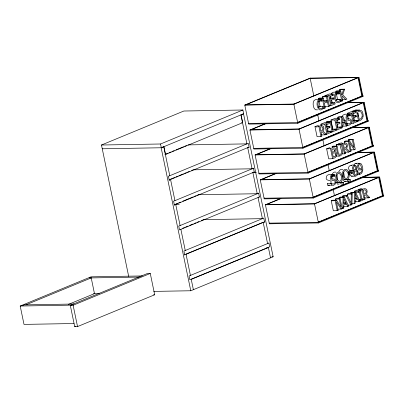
<?xml version="1.0" encoding="UTF-8"?>
<svg xmlns="http://www.w3.org/2000/svg" width="404" height="404" viewBox="0 0 404 404"><rect width="100%" height="100%" fill="white"/><g stroke="black" fill="none" stroke-linecap="round" stroke-linejoin="round"><path stroke-width="0.61" d="M341.728 208.398L343.779 207.999L343.829 204.954L346.465 203.863L347.667 206.393L348.637 205.995L344.243 196.975L340.314 197.046L339.183 197.511L339.158 198.728M347.324 195.95L347.364 194.137L348.304 193.753L352.227 193.683L351.919 204.641L350.93 205.05L348.122 205.101M352.227 193.683L351.293 194.072L351.096 203.141L347.47 195.647L343.546 195.713L342.562 196.117L343.117 197.243M337.593 127.548L337.663 124.508M337.709 122.685L337.779 119.645M337.81 118.428L337.84 117.216L338.971 116.746L342.895 116.68L347.294 125.7L346.324 126.099L342.395 126.164L343.365 125.765M342.895 116.68L341.764 117.145L341.506 128.083L342.43 127.704L342.481 124.654L345.117 123.568L346.324 126.099M342.85 208.383L343.112 197.44L344.243 196.975M351.404 203.747L354.212 203.697L354.475 192.758L355.606 192.289L359.999 201.308L359.03 201.712L355.101 201.778L356.07 201.379M357.964 170.296L357.777 171.518M342.148 117.13L342.249 116.564A3.308 2.298 89 0 1 343.062 115.09L345.077 114.216L350.061 114.226C351.712 117.382 347.9 114.034 347.228 116.413C346.324 118.205 348.177 119.478 349.819 118.837C354.374 120.554 350.515 126.937 346.359 124.993M337.32 179.785L337.421 177.482L336.749 174.846M344.036 177.013L344.198 175.563L343.748 172.851M349.49 172.306C351.233 170.453 347.546 169.695 348.692 167.413A2.98 2.071 89 0 1 349.415 166.069C351.374 164.832 355.394 164.191 356.586 166.64C357.293 168.63 355.252 170.135 357.666 171.165C358.363 172.776 358.025 175.114 356.293 175.907C353.98 176.26 349.96 177.174 349.495 173.917M339.229 90.875L339.607 89.723L340.724 89.259L344.652 89.193L342.718 94.829L346.885 99.101L345.693 99.596L342.324 99.652M344.652 89.193L343.531 89.653L341.658 95.41L340.703 90.819L336.779 90.89L335.86 91.269L336.103 92.44M332.144 174.477C332.558 172.872 334.396 171.447 336.037 172.25M338.865 171.705C339.279 170.099 341.112 168.68 342.759 169.478M319.155 106.535L318.519 107.661M335.956 93.905L339.4 93.819L339.067 92.213C331.012 90.132 334.855 108.626 340.855 100.854L340.527 99.273L336.603 99.339L335.961 100.47M340.527 99.273C336.3 107.666 332.255 90.183 339.325 93.849M353.954 165.039C354.687 162.539 357.793 163.398 359.696 163.267C361.11 163.135 361.807 164.706 362.161 165.822C363.751 169.342 362.635 175.679 357.51 174.326M355.015 165.302L353.343 165.999A2.98 2.071 89 0 0 352.616 167.342C351.485 169.21 354.51 170.281 353.657 171.473C352.985 173.043 353.374 175.664 355.308 176.073M331.199 93.839C332.75 90.824 336.582 92.839 339.067 92.213M346.324 123.377C347.814 121.978 346.364 119.427 344.359 120.347M330.553 183.547C333.603 178.563 324.291 182.335 326.477 176.735A3.308 2.298 89 0 1 327.291 175.26L329.305 174.387L334.29 174.402L334.618 175.993L331.745 176.068M356.56 170.089L356.934 169.892M339.279 183.921L337.668 184.254L336.451 182.507L335.552 182.785M346.001 181.154L344.39 181.482L343.168 179.735M128.679 276.371L101.475 145.011L183.84 111.019L242.895 109.999L243.678 113.771L161.307 147.758L102.257 148.783M248.576 123.442L297.662 122.594L363.014 95.647L363.151 96.303L297.799 123.25L248.713 124.099L244.773 105.075L310.131 78.129L358.984 77.376L362.923 96.394L361.671 96.415M245.718 104.883L310.62 78.123M101.475 145.011L160.529 143.991L242.895 109.999M240.915 114.847L243.526 113.771L273.139 256.767L190.769 290.759L153.798 291.4M164.903 154.454L167.817 153.252M168.983 152.773L170.735 152.05M171.902 151.571L174.23 150.606M175.982 149.889L183.562 146.763M184.729 146.283L186.476 145.561M241.072 114.872L242.688 122.675L165.534 154.49L163.918 146.682M358.984 77.376L293.859 104.227L244.773 105.075M318.66 99.631L318.418 98.46L319.332 98.081L323.261 98.01L324.074 101.924L327.25 100.616L326.437 96.702L327.356 96.324L329.422 106.302L328.502 106.681L324.579 106.752M322.857 98.45L322.508 96.773L323.427 96.394L327.356 96.324M325.074 96.99L324.831 95.814L329.144 94.036L333.073 93.965L333.315 95.147L329.916 96.546L330.482 99.283L333.654 97.975L333.896 99.157L330.73 100.46L331.497 104.166L334.896 102.767L335.138 103.944L330.82 105.727L329.139 105.757M318.418 98.46L322.341 98.389L323.261 98.01M324.831 95.814L328.755 95.748L333.073 93.965M335.86 91.269L339.784 91.198L340.703 90.819M253.742 148.369L302.823 147.521L368.18 120.574L368.317 121.23L302.96 148.177L253.879 149.026L249.935 130.002L265.458 123.604M250.884 129.81L266.559 123.346M321.953 101.01C318.559 98.728 317.084 104.01 318.478 106.449C318.801 107.6 319.801 109.186 321.21 108.641C322.771 108.565 323.054 104.303 323.412 108.045C317.408 115.822 313.57 97.324 321.624 99.409L321.953 101.01L318.514 101.101M328.502 106.681L327.493 101.798L324.316 103.106L325.326 107.989L322.725 108.398M340.168 101.207L342.774 100.798L341.946 96.814L342.213 95.99L345.693 99.596M362.792 95.738L297.627 122.417L298.117 122.407M170.064 179.381L174.73 177.457M175.897 176.977L177.644 176.255M178.81 175.775L183.477 173.851M184.643 173.372L186.39 172.649M187.557 172.17L189.304 171.447M191.637 170.488L193.39 169.766M169.195 180.048L249.066 147.086M247.748 147.839L249.106 147.278L248.288 143.314L168.417 176.275L169.236 180.24L170.599 179.679M368.089 121.321L364.15 102.298L299.021 129.154L249.935 130.002M314.984 126.639C317.786 128.199 321.008 124.028 323.311 126.27C324.159 127.72 324.134 129.734 322.968 131.017L326.326 134.345L325.134 134.835L322.124 131.77L321.074 132.204L321.897 136.173L320.978 136.552L317.049 136.618L314.984 126.639L317.776 125.588L319.034 125.957M321.241 125.967L320.877 124.21L325.195 122.427L329.124 122.362L329.366 123.538L325.967 124.942L326.533 127.674L329.699 126.371L329.947 127.548L326.775 128.856L327.543 132.562L330.942 131.159L331.189 132.34L326.871 134.118L325.75 134.138M332.876 129.457L330.932 120.064L335.249 118.281L339.173 118.215L339.421 119.392L336.022 120.796L336.588 123.528L339.754 122.225L339.996 123.402L336.83 124.71L337.598 128.416L340.996 127.013L341.239 128.194L336.926 129.972L335.8 129.992M347.485 114.509L347.243 113.337L351.561 111.555L355.485 111.489L355.732 112.671L352.333 114.069L352.899 116.806L356.065 115.499L356.308 116.675L353.141 117.983L353.909 121.69L357.308 120.286L357.555 121.468L353.237 123.25L351.551 123.276M320.877 124.21L324.806 124.139L329.124 122.362M331.053 121.564L327.124 121.634L326.205 122.013L330.134 121.942L331.053 121.564L332.871 130.366L335.956 129.093L336.199 130.275L332.199 131.921L331.078 131.941M330.932 120.064L334.855 119.993L339.173 118.215M347.243 113.337L351.172 113.266L355.485 111.489M359.641 110.004L355.712 110.075L352.571 111.14C356.358 111.686 362.242 107.333 362.974 113.827C364.156 117.473 361.277 121.321 357.444 121.069M259.358 173.109L258.903 173.296L307.984 172.447L373.341 145.501L373.478 146.152L308.121 173.104L259.04 173.952L255.101 154.929L270.619 148.531M256.045 154.732L271.14 148.51M344.627 122.543L342.501 123.417L342.587 118.276L344.627 122.543L342.385 122.579M350.061 114.226L348.445 114.241L346.991 115.019A3.308 2.298 89 0 0 346.178 116.493C345.193 119.528 348.041 120.66 350.394 120.508C351.197 121.508 350.909 123.265 349.606 123.7C348.192 124.69 346.178 121.533 347.48 124.972M367.953 120.665L302.788 147.344L303.278 147.334M193.814 169.806L252.086 168.801L253.449 168.236L254.252 172.124L252.894 172.685M253.454 168.266L173.579 201.202L174.382 205.086L175.745 204.525M175.811 204.065L177.558 203.343M178.725 202.864L180.477 202.141M182.805 201.182L193.304 196.854M194.465 196.374L196.218 195.652M197.384 195.172L199.132 194.45M258.616 193.188L178.74 226.124L179.522 229.896L259.398 196.96L258.611 193.162L257.247 193.723L252.869 172.574L254.232 172.008L174.356 204.969M373.251 146.248L369.312 127.225L304.182 154.081L255.101 154.929M326.629 148.803C329.77 149.637 337.704 144.44 334.85 151.722C336.648 151.98 337.007 154.257 336.628 155.732C335.537 158.817 331.391 158.918 328.694 158.787L326.629 148.803L329.967 147.632M332.376 147.662L332.144 146.531L333.058 146.152L336.986 146.086C338.466 147.945 336.754 154.737 340.436 154.49C343.521 152.293 339.779 147.586 340.143 144.784L341.062 144.405C343.062 149.086 344.359 158.085 336.199 155.888M336.572 146.561L336.219 144.854L337.133 144.475L341.062 144.405M338.693 145.102L338.451 143.93L341.249 142.88L342.501 143.248M344.708 143.263L344.344 141.501L345.647 140.961L349.576 140.895L353.99 147.652L352.354 139.749L353.212 139.395L355.278 149.374L354.247 149.798L350.884 149.859M348.677 141.031L348.425 139.819L349.283 139.466L353.212 139.395M332.144 146.531L336.067 146.465L336.986 146.086M338.451 143.93C341.254 145.491 344.476 141.319 346.778 143.561C347.627 145.011 347.602 147.026 346.435 148.308L349.793 151.636L348.601 152.126L344.673 152.197M344.344 141.501L348.273 141.43L349.576 140.895M264.519 198.036L264.065 198.223L313.151 197.374L378.503 170.422L378.639 171.079L313.282 198.026L264.201 198.879L260.262 179.856L275.2 173.695M261.206 179.659L276.301 173.437M342.203 153.879L344.445 153.843L345.364 153.464L344.541 149.495L345.592 149.061L348.601 152.126M349.218 151.429L351.197 151.056L349.415 142.45L354.247 149.798M373.114 145.591L307.949 172.266L308.439 172.261M182.719 228.27L184.471 227.548M185.638 227.068L187.971 226.109M189.718 225.387L193.218 223.942M194.385 223.463L196.132 222.74M197.298 222.261L199.046 221.538M201.379 220.579L203.712 219.614M259.393 196.935L258.03 197.495L262.413 218.65L203.51 219.67M378.412 171.175L374.473 152.151L309.343 179.007L260.262 179.856M269.226 223.149L318.312 222.296L383.664 195.349L383.8 196.006L318.448 222.952L269.362 223.806L265.423 204.783L280.361 198.622M73.983 323.528L24.003 324.397L20.2 306.03L91.001 276.836L142.228 275.947M266.367 204.586L280.881 198.601M25.866 304.853L91.223 277.907L94.48 293.647L68.225 304.475M348.465 173.043L349.591 173.023L352.202 171.947L352.455 173.159L349.839 174.235L348.718 174.255M329.502 185.29L327.78 185.214L327.503 183.527M334.29 174.402L332.674 174.417L331.219 175.195A3.308 2.298 89 0 0 330.406 176.669C329.422 179.704 332.27 180.83 334.623 180.679C335.426 181.679 335.138 183.441 333.835 183.871C332.421 184.865 330.406 181.704 331.709 185.148C335.552 186.764 337.956 179.957 334.047 179.012C329.896 180.568 331.184 173.609 334.547 176.018M357.808 173.038C360.565 173.887 362.696 171.392 361.782 168.731C358.565 173.558 355.363 164.13 359.696 163.267M340.375 182.441C335.764 183.653 334.699 175.841 336.825 173.003C340.946 169.387 343.37 177.008 342.117 180.189A3.863 2.682 89 0 1 341.203 181.79L342.072 183.007L343.456 182.29L343.703 183.497C342.587 184.855 340.491 184.189 340.375 182.441L336.451 182.507M348.652 181.487L347.713 180.987L347.097 179.669C342.486 180.881 341.415 173.069 343.541 170.23C347.667 166.615 350.086 174.235 348.834 177.422A3.863 2.682 89 0 1 347.925 179.023L348.793 180.24L350.172 179.517L350.425 180.724L349.011 181.472L344.728 181.558M378.275 170.518L313.11 197.192L313.6 197.187M184.684 254.823L264.554 221.862M263.241 222.654L264.6 222.094L263.772 218.089L183.901 251.051L184.729 255.055M383.573 196.102L379.634 177.078L314.509 203.929L265.423 204.783M70.296 305.308L147.45 273.493L150.273 273.447L154.687 294.763L77.533 326.578L74.71 326.624L70.296 305.308L73.119 305.257L150.273 273.447M341.168 209.075L336.335 201.727L338.118 210.333L337.259 210.686L333.33 210.757L331.265 200.778L332.568 200.238L336.497 200.172L340.91 206.929L339.274 199.026L340.133 198.672L342.198 208.651L341.168 209.075L337.805 209.136M335.598 200.308L335.345 199.091L336.204 198.738L340.133 198.672M354.601 192.259L354.389 191.238L357.07 190.138L360.994 190.067L361.206 191.087L360.328 191.451L361.969 199.389L362.853 199.026L363.065 200.046L360.383 201.152L360.171 200.132L361.055 199.768L359.409 191.829L358.287 191.849M331.265 200.778L335.194 200.707L336.497 200.172M342.562 196.117L346.486 196.051L347.47 195.647M354.389 191.238L358.318 191.173L360.994 190.067M362.252 188.991L360.994 188.618L358.202 189.668C361.004 191.228 364.221 187.062 366.529 189.299C367.377 190.749 367.352 192.769 366.186 194.046L369.539 197.374L368.347 197.869L364.423 197.935M354.475 192.758L350.546 192.824L351.677 192.36L358.53 192.193L359.409 191.829M345.976 202.838L343.849 203.717L343.935 198.571L345.976 202.838L343.733 202.874M357.338 198.152L355.207 199.031L355.298 193.89L357.338 198.152L355.091 198.192M354.212 203.697L355.141 203.313L355.187 200.268L357.828 199.182L359.03 201.712M362.509 199.611L365.115 199.202L364.292 195.233L365.337 194.804L368.347 197.869M383.436 195.445L318.271 222.119L318.766 222.109M74.71 326.624L75.871 326.149M191.238 279.351L268.392 247.541M336.163 155.868L336.744 155.692M352.364 175.972L351.384 176.139M317.514 109.858C313.762 110.858 312.848 105.399 313.211 102.717C313.544 98.298 318.695 99.349 321.624 99.409M339.607 89.723L343.531 89.653M336.032 93.874L339.4 93.819M332.194 95.167L333.315 95.147M322.508 96.773L326.437 96.702M329.725 98.046L333.654 97.975M336.532 99.369L340.456 99.303M323.321 100.687L327.25 100.616M340.527 100.838L342.774 100.798M326.371 101.818L327.493 101.798M330.967 102.833L334.896 102.767M364.15 102.298L347.91 102.55M245.228 104.888L294.314 104.04M319.089 106.56L323.084 106.464M352.697 115.554L356.065 115.499M347.021 115.877L350.389 115.817M355.187 116.695L356.308 116.675M337.84 117.216L341.764 117.145M338.294 119.412L339.421 119.392M353.384 120.357L357.308 120.286M241.562 122.695L242.688 122.675M356.429 121.488L357.555 121.468M335.825 122.291L339.754 122.225M345.45 123.341L347.198 123.286M326.336 126.427L329.699 126.371M337.067 127.083L340.996 127.013M328.821 127.568L329.947 127.548M369.312 127.225L353.071 127.477M250.389 129.815L299.475 128.967M332.027 129.159L335.956 129.093M327.018 131.229L330.942 131.159M330.068 132.361L331.189 132.34M325.2 134.365L326.326 134.345M321.205 134.906L325.134 134.835M348.425 139.819L352.354 139.749M188.027 144.895L246.925 143.874L241.042 115.463M336.219 144.854L340.143 144.784M374.473 152.151L357.601 152.414M255.55 154.742L304.636 153.894M344.243 153.48L345.364 153.464M350.127 170.821L354.05 170.756M252.869 172.574L256.373 172.513M350.132 170.862L354.061 170.796M348.278 172.013L352.202 171.947M351.334 173.18L352.455 173.159M331.25 176.048L334.618 175.993M379.634 177.078L364.024 177.321M260.716 179.669L309.797 178.821M347.369 179.568L350.172 179.517M343.728 179.73L347.097 179.669M341.213 182.33L343.456 182.29M336.335 182.552L340.259 182.487M327.437 183.552L331.426 183.461M327.78 185.214L331.709 185.148M198.349 194.743L257.247 193.723M347.364 194.137L351.293 194.072M339.183 197.511L343.112 197.44M368.418 197.394L369.539 197.374M335.345 199.091L339.274 199.026M361.731 199.046L362.853 199.026M358.808 199.808L361.055 199.768M359.05 200.152L360.171 200.132M179.224 204.348L175.72 204.409L180.098 225.563M265.877 204.596L314.958 203.742M345.344 203.884L346.465 203.863M350.798 204.661L351.919 204.641M347.516 206.015L348.637 205.995M343.743 206.464L347.667 206.393M342.658 208.02L343.779 207.999M336.997 210.353L338.118 210.333M266.701 247.566L267.827 247.546M271.882 256.787L273.139 256.767M89.638 277.397L91.112 277.371L89.749 277.932L139.269 277.073M93.501 293.668L99.278 293.567M153.56 294.784L154.687 294.763M73.917 304.02L24.397 304.879L23.033 305.439L21.564 305.469M20.2 306.03L71.427 305.141M347.45 102.737L363.656 102.308L367.458 120.675M351.985 127.674L368.817 127.235L372.624 145.602M357.146 152.601L373.983 152.162L377.785 170.528M362.307 177.528L379.144 177.088L382.947 195.45M355.772 163.337L356.636 163.474M355.712 110.075L356.277 110.11M351.086 165.367L351.49 165.443M339.562 155.828C336.108 154.48 337.486 149.116 336.067 146.465M333.032 102.661L331.947 101.697L331.098 99.945M346.486 196.051L350.93 205.05M357.803 113.226L358.09 114.266M362.297 95.748L358.494 77.381L293.824 104.05L297.799 123.25M361.843 95.935L358.04 77.568L310.161 78.31L313.842 96.061M367.004 120.862L363.201 102.495L298.985 128.977L302.96 148.177M372.165 145.788L368.362 127.422L304.146 153.899L308.121 173.104M377.326 170.715L373.523 152.348L309.307 178.826L313.282 198.026M382.492 195.637L378.684 177.275L314.469 203.752L318.448 222.952M356.5 111.07L358.565 121.048M353.056 113.489L353.54 115.837M353.909 117.599L354.515 120.533M351.172 113.266L353.237 123.25M347.728 115.685L348.46 119.205M359.489 173.008L359.757 174.286M362.13 189.602L364.196 199.581M339.784 91.198L341.855 101.177M348.273 141.43L350.339 151.409M358.318 191.173L358.53 192.193M336.345 93.612L337.562 99.485M355.48 191.895L355.863 193.728M349.591 173.023L349.839 174.235M342.38 143.864L344.445 153.843M334.855 119.993L336.926 129.972M328.755 95.748L330.82 105.727M330.134 121.942L332.199 131.921M322.341 98.389L324.412 108.368M326.69 124.361L327.179 126.71M327.543 128.467L328.149 131.406M330.553 148.738L332.623 158.716M324.806 124.139L326.871 134.118M318.902 100.808L320.12 106.676M317.736 114.867L319.003 120.988M322.897 139.794L324.165 145.915M328.058 164.721L329.326 170.841M333.219 189.643L334.487 195.768M335.194 200.707L337.259 210.686M318.913 126.568L320.978 136.552M247.708 147.647L252.086 168.801M267.579 243.602L263.166 222.286L186.012 254.096L190.425 275.417M268.352 247.349L270.534 257.868M169.776 175.715L163.766 146.687L161.156 147.763L190.769 290.759M170.559 179.482L174.937 200.637M180.881 229.336L185.264 250.49M191.203 279.189L193.38 289.683M160.529 143.991L161.307 147.758M73.119 305.257L77.533 326.578M332.113 178.664L331.871 176.366M330.568 96.505L330.608 97.586M358.252 115.362L358.252 116.317M355.909 168.135L355.55 169.832L354.101 169.433A1.485 1.03 89 0 1 353.49 168.423L353.586 167.2L354.843 166.367L355.621 166.958L355.909 168.135M335.795 154.661L335.285 156.166L333.305 157.207L332.543 153.52C333.825 152.459 335.982 152.636 335.795 154.661M336.81 175.624C335.426 178.932 340.289 184.512 341.375 179.033C342.749 175.725 337.906 170.17 336.81 175.624M343.531 172.851C342.143 176.164 347.006 181.739 348.091 176.265C349.47 172.952 344.622 167.402 343.531 172.851M354.283 172.053C354.207 179.007 360.338 171.18 354.687 170.902L354.283 172.053M358.585 165.842L359.232 168.619L359.974 168.963L361.075 168.423L361.545 167.508L360.444 164.696L359.191 164.64L358.585 165.842M322.947 128.942L322.341 130.371L320.847 131.098L320.064 127.331C321.478 126.104 323.316 127.098 322.947 128.942M346.415 146.233L345.809 147.662L344.314 148.389L343.531 144.622C344.945 143.395 346.784 144.39 346.415 146.233M366.165 191.976L365.559 193.405L364.06 194.127L363.282 190.36C364.696 189.133 366.534 190.127 366.165 191.976M334.537 150.586L333.977 151.657L332.315 152.414L331.709 149.49L333.896 148.874L334.537 150.586M362.181 116.246L361.388 118.281L359.247 119.533L357.651 111.832C360.56 109.762 362.691 113.645 362.181 116.246M268.933 243.016L189.062 275.977L189.85 279.775L269.715 246.788L268.933 243.016"/></g></svg>
